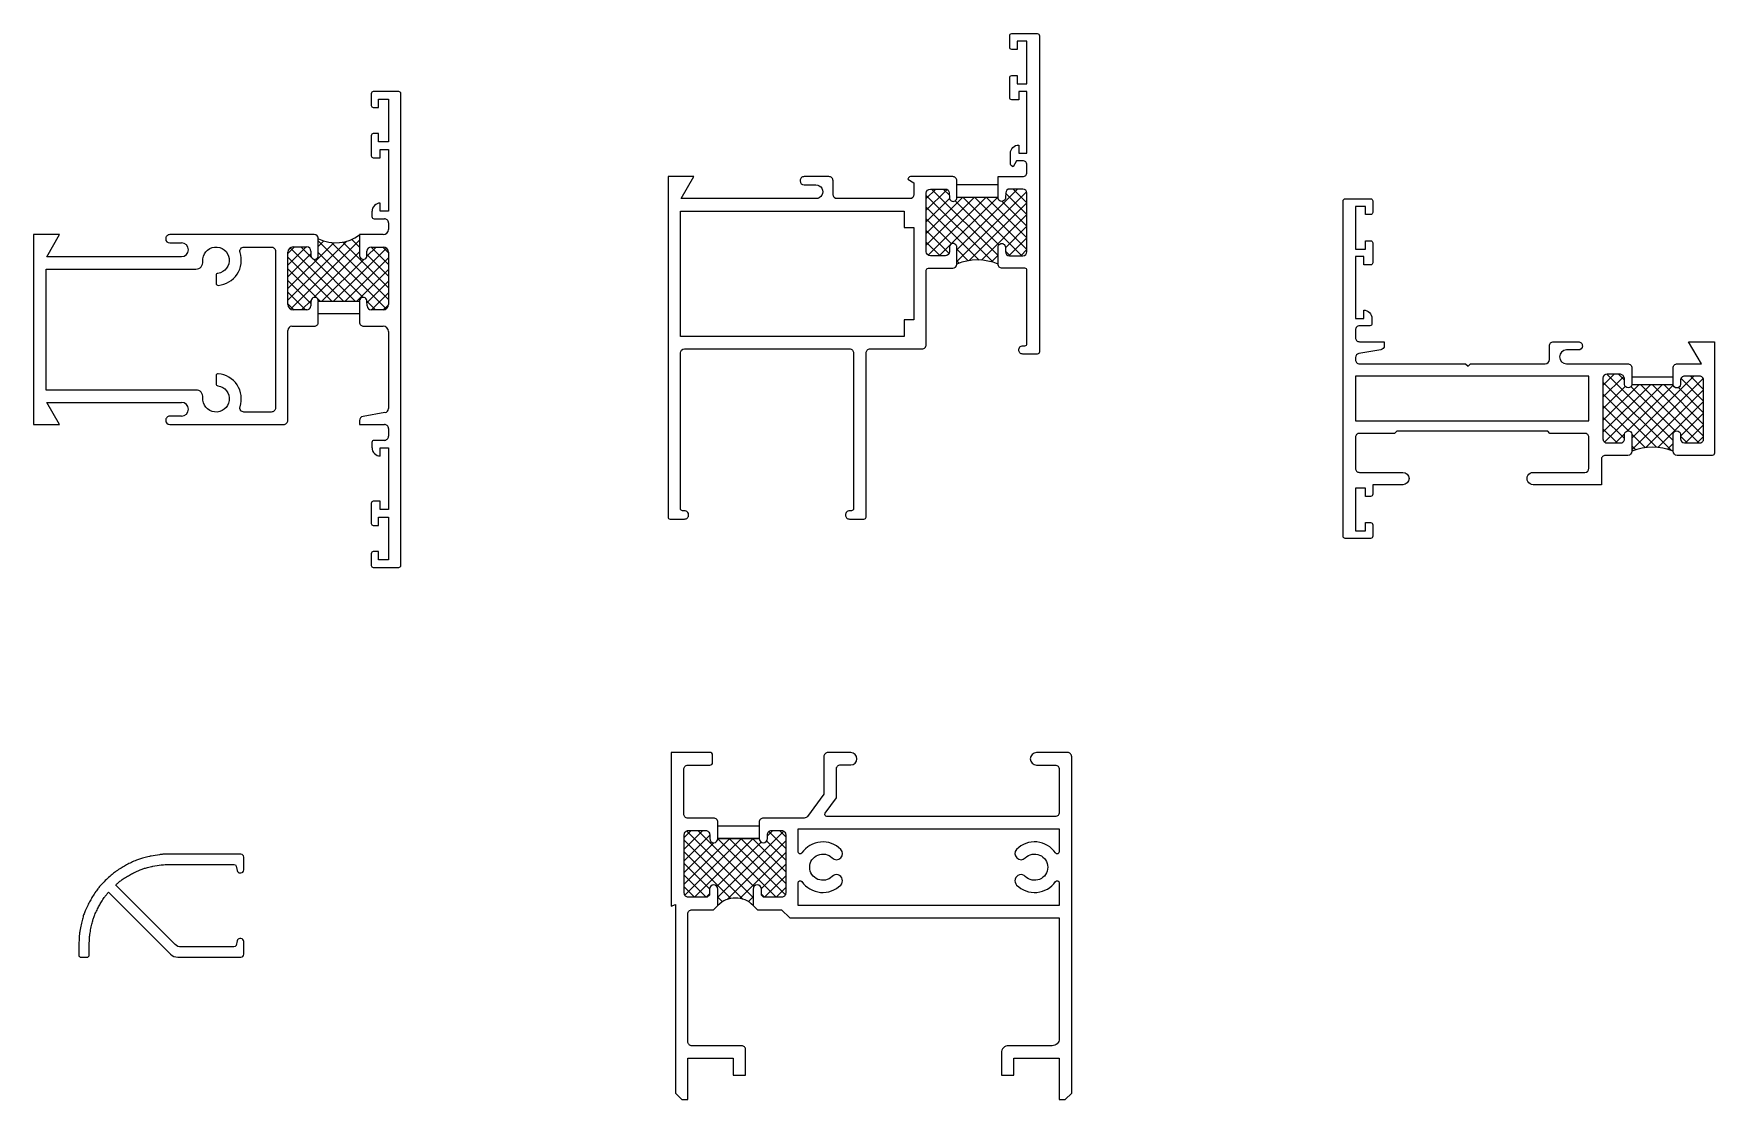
# Model space of a CAD drawing. Header units: millimetres. Extents: x 308 to 720, y 397 to 793.
# Drawn here: x 470.7 to 674.4, y 663.5 to 792.7 of the extents above; entities that cross this region are included whole.
import ezdxf

# ---------------------------------------------------------------- set-up
doc = ezdxf.new("R2010")
doc.units = ezdxf.units.MM
for name, color, linetype in [('FINE', 101, 'Continuous'), ('HATCH', 101, 'Continuous'), ('MED', 22, 'Continuous')]:
    doc.layers.add(name, color=color, linetype=linetype)
pattern_1 = [(45, (0, 0), (-0.707107, 0.707107), []), (135, (0, 0), (-0.707107, -0.707107), [])]

# ---------------------------------------------------------------- blocks, each defined once
blk = doc.blocks.new('FS802I')
at = {"layer": 'HATCH'}
h = blk.add_hatch(dxfattribs=at)
h.set_pattern_fill('ANSI37', color=256, scale=8, style=0)
h.set_pattern_definition(pattern_1)
edge = h.paths.add_edge_path()
edge.add_line((33.61, 9.51), (33.61, 8.95))
edge.add_arc((34.05, 8.95), 0.445, 179.9947, 360.0033)
edge.add_line((34.5, 8.95), (34.5, 11.01))
edge.add_arc((36.61, 15.25), 4.74, 243.59, 307.6101)
edge.add_line((39.5, 11.5), (39.5, 8.94))
edge.add_arc((39.95, 8.94), 0.445, 179.9973, 360.0052)
edge.add_line((40.39, 8.94), (40.39, 9.5))
edge.add_arc((40.89, 9.5), 0.5, 89.9975, 179.9917, ccw=False)
edge.add_line((40.89, 10), (42.36, 10))
edge.add_arc((42.36, 9.36), 0.64, 0, 89.9972, ccw=False)
edge.add_line((43, 9.36), (43, 3.03))
edge.add_arc((42.36, 3.03), 0.64, 270.0025, 360, ccw=False)
edge.add_line((42.36, 2.39), (40.91, 2.39))
edge.add_arc((40.91, 2.89), 0.5, 182.8979, 270.0025, ccw=False)
edge.add_line((40.41, 2.87), (40.39, 3.42))
edge.add_arc((39.94, 3.45), 0.445, 355.9034, 546.307)
edge.add_line((39.5, 3.4), (34.5, 3.4))
edge.add_arc((34.06, 3.45), 0.445, 353.693, 544.0966)
edge.add_line((33.61, 3.42), (33.59, 2.87))
edge.add_arc((33.09, 2.89), 0.5, 269.9975, 357.1021, ccw=False)
edge.add_line((33.09, 2.39), (31.44, 2.39))
edge.add_arc((31.44, 3.03), 0.64, 180.0007, 269.9975, ccw=False)
edge.add_line((30.8, 3.03), (30.8, 9.37))
edge.add_arc((31.44, 9.37), 0.64, 90.0025, 180.0007, ccw=False)
edge.add_line((31.44, 10.01), (33.11, 10.01))
edge.add_arc((33.11, 9.51), 0.5, 0.0083, 90.0025, ccw=False)
at = {"layer": 'FINE'}
for p, q in [((39.5, 3.4), (34.5, 3.4)), ((39.5, 1.9), (34.5, 1.9))]:
    blk.add_line(p, q, dxfattribs=at)
at = {"layer": 'HATCH', "linetype": 'Continuous'}
blk.add_arc((36.61, 15.25), 4.74, 243.59, 307.6101, dxfattribs=at)
at = {"layer": 'MED', "linetype": 'Continuous'}
for p, q in [((40.91, 28.58), (40.91, 27.17)), ((44.25, 28.83), (41.16, 28.83)), ((44.5, -28.58), (44.5, 28.58)), ((41.16, 26.92), (41.8, 26.92)), ((41.8, 26.92), (41.8, 27.91)), ((41.8, 27.91), (43, 27.91)), ((43, 27.91), (43, 22.73)), ((40.91, 23.49), (40.91, 21.07)), ((41.8, 23.74), (41.16, 23.74)), ((41.8, 22.73), (41.8, 23.74)), ((43, 22.73), (41.8, 22.73)), ((41.16, 20.82), (42, 20.82)), ((42, 20.82), (42, 21.83)), ((42, 21.83), (43, 21.83)), ((43, 21.83), (43, 14.33)), ((41, 14.34), (41, 13.68)), ((42, 14.33), (42, 15.33)), ((43, 14.33), (42, 14.33)), ((41.25, 13.43), (42.5, 13.43)), ((43, 12.93), (43, 12.14)), ((3.12, 11.5), (0, 11.5)), ((0, 11.5), (0, -11.5)), ((1.58, 8.83), (3.12, 11.5)), ((34, 11.51), (16.5, 11.5)), ((16.5, 10.5), (17.92, 10.5)), ((34.5, 8.95), (34.5, 11.01)), ((42.36, 11.5), (39.5, 11.5)), ((39.5, 11.5), (39.5, 8.94)), ((17.92, 8.83), (1.58, 8.83)), ((30.8, 3.03), (30.8, 9.37)), ((31.44, 10.01), (33.11, 10.01)), ((33.61, 9.51), (33.61, 8.95)), ((40.39, 8.94), (40.39, 9.5)), ((40.89, 10), (42.36, 10)), ((43, 9.36), (43, 3.03)), ((33.09, 2.39), (31.44, 2.39)), ((33.61, 3.42), (33.59, 2.87)), ((34.5, 0.9), (34.5, 3.39)), ((39.5, 3.39), (39.5, 0.9)), ((40.41, 2.87), (40.39, 3.42)), ((42.36, 2.39), (40.91, 2.39)), ((31.3, 0.4), (34, 0.4)), ((40, 0.4), (42.36, 0.4)), ((30.8, -11), (30.8, -0.1)), ((43, -0.24), (43, -9.58)), ((3.12, -11.5), (1.58, -8.83)), ((1.58, -8.83), (17.92, -8.83)), ((42.58, -10.07), (39.92, -10.53)), ((0, -11.5), (3.12, -11.5)), ((17.92, -10.5), (16.5, -10.5)), ((16.5, -11.5), (30.3, -11.5)), ((39.5, -11.02), (39.5, -11.5)), ((39.5, -11.5), (42.5, -11.5)), ((43, -12), (43, -12.93)), ((41, -13.68), (41, -14.34)), ((42.5, -13.43), (41.25, -13.43)), ((42, -15.33), (42, -14.33)), ((42, -14.33), (43, -14.33)), ((43, -14.33), (43, -21.83)), ((40.91, -21.07), (40.91, -23.49)), ((42, -20.82), (41.16, -20.82)), ((42, -21.83), (42, -20.82)), ((43, -21.83), (42, -21.83)), ((41.16, -23.74), (41.8, -23.74)), ((41.8, -23.74), (41.8, -22.73)), ((41.8, -22.73), (43, -22.73)), ((43, -22.73), (43, -27.91)), ((40.91, -27.17), (40.91, -28.58)), ((41.8, -26.92), (41.16, -26.92)), ((41.8, -27.91), (41.8, -26.92)), ((43, -27.91), (41.8, -27.91)), ((41.16, -28.83), (44.25, -28.83))]:
    blk.add_line(p, q, dxfattribs=at)
at = {"layer": 'MED'}
blk.add_lwpolyline([(28.8, -10), (25.49, -10, -0.509363), (25.02, -9.35, 0.481674), (22.37, -5.35, 0.440498), (22.1, -5.6), (22.1, -6.57, 0.375054), (22.32, -6.81, -2.345728), (20.51, -8.25, 0.442666), (19.67, -7.33), (1.5, -7.33), (1.5, 7.33), (19.67, 7.33, 0.44215), (20.51, 8.25, -2.345728), (22.32, 6.81, 0.375054), (22.1, 6.57), (22.1, 5.6, 0.440498), (22.37, 5.35, 0.481674), (25.02, 9.35, -0.509363), (25.49, 10), (28.8, 10, -0.414214), (29.3, 9.5), (29.3, -9.5, -0.414214)], format="xyb", close=True, dxfattribs=at)
at = {"layer": 'MED', "linetype": 'Continuous'}
for centre, radius, start, end in [((41.16, 28.58), 0.25, 90.0274, 179.9726), ((44.25, 28.58), 0.25, 359.9335, 90.0665), ((41.16, 27.17), 0.25, 180.0822, 269.9178), ((41.16, 23.49), 0.25, 90.0274, 179.9726), ((41.16, 21.07), 0.25, 180.0822, 269.9178), ((42, 14.33), 0.995, 89.7216, 179.9912), ((41.25, 13.68), 0.25, 180.0822, 269.9178), ((42.5, 12.93), 0.5, 359.9785, 90.0215), ((16.5, 11), 0.5, 89.9794, 180.0057), ((16.5, 11), 0.5, 180.0057, 269.9932), ((17.92, 9.67), 0.835, 270.0014, 89.9986), ((34, 11.01), 0.5, 0.0097, 89.9708), ((42.36, 12.14), 0.64, 270, 0), ((31.44, 9.37), 0.64, 90.0025, 180.0007), ((33.11, 9.51), 0.5, 0.0083, 90.0025), ((34.05, 8.95), 0.445, 179.9947, 0.0033), ((39.95, 8.94), 0.445, 179.9973, 0.0052), ((40.89, 9.5), 0.5, 89.9975, 179.9917), ((42.36, 9.36), 0.64, 0, 89.9972), ((31.44, 3.03), 0.64, 180.0007, 269.9975), ((33.09, 2.89), 0.5, 269.9975, 357.1021), ((34.06, 3.45), 0.445, 353.693, 184.0966), ((34.06, 3.45), 0.445, 352.8679, 353.693), ((39.94, 3.45), 0.445, 355.9034, 186.307), ((39.94, 3.45), 0.445, 186.307, 187.1321), ((40.91, 2.89), 0.5, 182.8979, 270.0025), ((42.36, 3.03), 0.64, 270.0025, 360), ((31.3, -0.1), 0.5, 90.0274, 179.9726), ((34, 0.9), 0.5, 269.9972, 0.0016), ((40, 0.9), 0.5, 179.9984, 270.0028), ((42.36, -0.24), 0.64, 0, 90), ((17.92, -9.66), 0.835, 270.0014, 89.9986), ((42.5, -9.58), 0.5, 279.7319, 359.5421), ((16.5, -11), 0.5, 89.9794, 180.0056), ((16.5, -11), 0.5, 180.0056, 269.9932), ((30.3, -11), 0.5, 269.9863, 0.0137), ((40, -11.02), 0.5, 99.7448, 179.9669), ((42.5, -12), 0.5, 359.9863, 90.0137), ((41.25, -13.68), 0.25, 90.0822, 179.9178), ((42.5, -12.93), 0.5, 269.9589, 0.0411), ((42, -14.33), 0.995, 180.0137, 270.2735), ((41.16, -21.07), 0.25, 90.043, 179.957), ((41.16, -23.49), 0.25, 179.9883, 270.0117), ((41.16, -27.17), 0.25, 90.043, 179.957), ((41.16, -28.58), 0.25, 179.9883, 270.0117), ((44.25, -28.58), 0.25, 269.9726, 0.0274)]:
    blk.add_arc(centre, radius, start, end, dxfattribs=at)
blk = doc.blocks.new('FS803I')
at = {"layer": 'HATCH'}
h = blk.add_hatch(dxfattribs=at)
h.set_pattern_fill('ANSI37', color=256, scale=8, style=0)
h.set_pattern_definition(pattern_1)
edge = h.paths.add_edge_path()
edge.add_line((-10.91, 19.52), (-10.89, 18.97))
edge.add_arc((-10.44, 18.94), 0.445, 175.9034, 366.307)
edge.add_line((-10, 18.99), (-5, 18.99))
edge.add_arc((-4.56, 18.94), 0.445, 173.693, 364.0966)
edge.add_line((-4.11, 18.97), (-4.08, 19.52))
edge.add_arc((-3.58, 19.5), 0.5, 89.9954, 177.1038, ccw=False)
edge.add_line((-3.58, 20), (-2, 20))
edge.add_arc((-2, 19.5), 0.5, 0, 89.9975, ccw=False)
edge.add_line((-1.5, 19.5), (-1.5, 12.4))
edge.add_arc((-2, 12.4), 0.5, -89.9975, 0, ccw=False)
edge.add_line((-2, 11.9), (-3.61, 11.9))
edge.add_arc((-3.61, 12.4), 0.5, 180.0083, 270.0025, ccw=False)
edge.add_line((-4.11, 12.4), (-4.11, 12.95))
edge.add_arc((-4.56, 12.95), 0.445, 359.9948, 540.0027)
edge.add_line((-5, 12.95), (-5, 10.9))
edge.add_arc((-7.5, 4.89), 6.51, 67.4557, 112.5775)
edge.add_line((-10, 10.9), (-10, 12.95))
edge.add_arc((-10.44, 12.95), 0.445, 359.9967, 540.0053)
edge.add_line((-10.89, 12.95), (-10.89, 12.4))
edge.add_arc((-11.39, 12.4), 0.5, 269.9975, 359.9917, ccw=False)
edge.add_line((-11.39, 11.9), (-13.2, 11.9))
edge.add_arc((-13.2, 12.4), 0.5, 180, 269.9975, ccw=False)
edge.add_line((-13.7, 12.4), (-13.7, 19.5))
edge.add_arc((-13.2, 19.5), 0.5, 90.0025, 180, ccw=False)
edge.add_line((-13.2, 20), (-11.41, 20))
edge.add_arc((-11.41, 19.5), 0.5, 2.8979, 90.0025, ccw=False)
at = {"layer": 'FINE'}
for p, q in [((-5, 20.49), (-10, 20.49)), ((-5, 18.99), (-10, 18.99))]:
    blk.add_line(p, q, dxfattribs=at)
at = {"layer": 'HATCH', "linetype": 'Continuous'}
blk.add_lwpolyline([(-5, 10.9, 0.199465), (-10, 10.9, 0.069133)], format="xyb", dxfattribs=at)
at = {"layer": 'MED', "linetype": 'Continuous'}
for points in [[(-2, 0, -0.414214), (-2.5, 0.5, -0.414214), (-2, 1), (-1.75, 1, 0.414214), (-1.5, 1.25), (-1.5, 10.15, 0.414214), (-1.75, 10.4), (-4.5, 10.4, -0.414215), (-5, 10.9), (-5, 12.95, -1.000069), (-4.11, 12.95), (-4.11, 12.4, 0.414184), (-3.61, 11.9), (-2, 11.9, 0.414201), (-1.5, 12.4), (-1.5, 19.5, 0.414201), (-2, 20), (-3.58, 20, 0.399508), (-4.08, 19.52), (-4.11, 18.97, -1.095175), (-5, 18.99), (-5, 21.5), (-2, 21.5, 0.414314), (-1.5, 22), (-1.5, 22.93, 0.414314), (-2, 23.43), (-2.75, 23.43), (-3.18, 22.68), (-3.38, 22.79, -0.268053), (-3.5, 23.01), (-3.5, 24.33, -0.415692), (-2.5, 25.33), (-2.5, 24.33), (-1.5, 24.33), (-1.5, 31.83), (-2.5, 31.83), (-2.5, 30.82), (-3.34, 30.82, -0.411596), (-3.59, 31.07), (-3.59, 33.49, -0.407903), (-3.34, 33.74), (-2.7, 33.74), (-2.7, 32.73), (-1.5, 32.73), (-1.5, 37.91), (-2.7, 37.91), (-2.7, 36.92), (-3.34, 36.92, -0.414214), (-3.59, 37.17), (-3.59, 38.58, -0.414214), (-3.34, 38.83), (-0.25, 38.83, -0.414214), (0, 38.58), (0, 0.25, -0.414214), (-0.25, 0)], [(-13.7, 1.13), (-13.7, 10.15, -0.414214), (-13.45, 10.4), (-10.5, 10.4, 0.408259), (-10, 10.9), (-10, 12.95, 1.000074), (-10.89, 12.95), (-10.89, 12.4, -0.414184), (-11.39, 11.9), (-13.2, 11.9, -0.414201), (-13.7, 12.4), (-13.7, 19.5, -0.414201), (-13.2, 20), (-11.41, 20, -0.399489), (-10.91, 19.52), (-10.89, 18.97, 1.095175), (-10, 18.99, 0.0036), (-10, 19), (-10, 21, 0.414236), (-10.5, 21.5), (-15.62, 21.5, 0.267973), (-15.84, 21.37), (-15.95, 21.18), (-15.2, 20.75), (-15.2, 19.33, -0.414154), (-15.7, 18.83), (-24.5, 18.83, -0.414114), (-25, 19.33), (-25, 21, 0.414268), (-25.5, 21.5), (-28.5, 21.5, 0.414248), (-29, 21, 0.414191), (-28.5, 20.5), (-27.08, 20.5, -1.000036), (-27.08, 18.83), (-43.42, 18.83), (-41.88, 21.5), (-45, 21.5), (-45, -19.76, 0.408368), (-44.75, -20), (-43, -20, 0.414214), (-42.5, -19.5, 0.414214), (-43, -19), (-43.24, -19, -0.419608), (-43.49, -18.75), (-43.5, 0.13), (-43.5, 0.13, -0.411275), (-43, 0.63), (-23.01, 0.63, -0.414952), (-22.51, 0.13), (-22.51, -18.75, -0.41702), (-22.76, -19), (-23, -19, 0.414214), (-23.5, -19.5, 0.414214), (-23, -20), (-21.25, -20, 0.414214), (-21, -19.75), (-21, 0.13, -0.414455), (-20.5, 0.63), (-14.2, 0.63, 0.414299)]]:
    blk.add_lwpolyline(points, format="xyb", close=True, dxfattribs=at)
at = {"layer": 'MED'}
blk.add_lwpolyline([(-16.4, 2.13), (-43.5, 2.13), (-43.5, 17.33), (-16.4, 17.33), (-16.4, 15.33), (-15.2, 15.33), (-15.2, 4.13), (-16.4, 4.13)], close=True, dxfattribs=at)
blk = doc.blocks.new('FS820I')
at = {"layer": 'HATCH'}
h = blk.add_hatch(dxfattribs=at)
h.set_pattern_fill('ANSI37', color=256, scale=8, style=0)
h.set_pattern_definition(pattern_1)
h.paths.add_polyline_path([(-13.65, -5.17, -0.927411), (-14.54, -5.17), (-14.54, -4.42, 0.271345), (-15.04, -3.92), (-16.65, -3.92, 0.4142), (-17.15, -4.42), (-17.15, -11.77, 0.414214), (-16.65, -12.27), (-15.04, -12.27, 0.41424), (-14.54, -11.77), (-14.54, -11.21, -0.94755), (-13.65, -11.21), (-13.65, -13.27, -0.000137), (-13.65, -13.27, -0.200374), (-8.65, -13.27), (-8.65, -11.21, -0.917957), (-7.76, -11.21), (-7.76, -11.77, 0.414208), (-7.26, -12.27), (-5.45, -12.27, 0.414225), (-4.95, -11.77), (-4.95, -4.67, 0.414224), (-5.45, -4.17), (-7.26, -4.17, 0.414254), (-7.76, -4.67), (-7.76, -5.17, -0.971935), (-8.65, -5.17)])
at = {"layer": 'FINE', "linetype": 'Continuous'}
for p, q in [((-8.65, -4.28), (-13.65, -4.28)), ((-13.65, -5.17), (-8.65, -5.17))]:
    blk.add_line(p, q, dxfattribs=at)
at = {"layer": 'HATCH', "linetype": 'Continuous'}
blk.add_arc((-11.15, -19.26), 6.49, 67.339, 112.661, dxfattribs=at)
at = {"layer": 'MED', "linetype": 'Continuous'}
for points in [[(-45.06, -22.17), (-45.06, -23.58, -0.413894), (-45.31, -23.83), (-48.4, -23.83, -0.414214), (-48.65, -23.58), (-48.65, 17.08, -0.414374), (-48.4, 17.33), (-45.31, 17.33, -0.414214), (-45.06, 17.08), (-45.06, 15.67, -0.413894), (-45.31, 15.42), (-45.95, 15.42), (-45.95, 16.41), (-47.15, 16.41), (-47.15, 11.23), (-45.95, 11.23), (-45.95, 12.24), (-45.31, 12.24, -0.414214), (-45.06, 11.99), (-45.06, 9.57, -0.413894), (-45.31, 9.32), (-46.15, 9.32), (-46.15, 10.33), (-47.15, 10.33), (-47.15, 2.83), (-46.15, 2.83), (-46.15, 3.83, -0.415612), (-45.15, 2.83), (-45.15, 2.18, -0.413894), (-45.4, 1.93), (-46.65, 1.93, 0.414374), (-47.15, 1.43), (-47.15, 0.5, 0.414214), (-46.65, 0), (-43.65, 0), (-43.65, -0.48, -0.365255), (-44.07, -0.97), (-46.74, -1.43, 0.365317), (-47.15, -1.92), (-47.15, -2.17, 0.414214), (-46.65, -2.67), (-33.8, -2.67), (-33.5, -2.97), (-33.2, -2.67), (-24.15, -2.67, 0.414174), (-23.65, -2.17), (-23.65, -0.5, -0.414254), (-23.15, 0), (-20.15, 0, -0.414305), (-19.65, -0.5, -0.414192), (-20.15, -1), (-21.57, -1, 0.999976), (-21.57, -2.67), (-14.15, -2.67, -0.414294), (-13.65, -3.17), (-13.65, -5.17, -0.927411), (-14.54, -5.17), (-14.54, -4.42, 0.271345), (-15.04, -3.92), (-16.65, -3.92, 0.4142), (-17.15, -4.42), (-17.15, -11.77, 0.414214), (-16.65, -12.27), (-15.04, -12.27, 0.41424), (-14.54, -11.77), (-14.54, -11.21, -0.94755), (-13.65, -11.21), (-13.65, -13.27, -0.413912), (-14.15, -13.77), (-16.85, -13.77, 0.414454), (-17.35, -14.27), (-17.35, -17.33), (-25.6, -17.33, -1.000053), (-25.6, -15.83), (-19.35, -15.83, 0.413974), (-18.85, -15.33), (-18.85, -11.6, 0.414294), (-19.35, -11.1), (-23.6, -11.1), (-23.85, -10.85), (-42.15, -10.85), (-42.4, -11.1), (-46.65, -11.1, 0.414374), (-47.15, -11.6), (-47.15, -15.33, 0.414214), (-46.65, -15.83), (-41.4, -15.83, -0.999947), (-41.4, -17.33), (-45.06, -17.33), (-45.06, -18.49, -0.413894), (-45.31, -18.74), (-45.95, -18.74), (-45.95, -17.73), (-47.15, -17.73), (-47.15, -22.91), (-45.95, -22.91), (-45.95, -21.92), (-45.31, -21.92, -0.414214)], [(-8.15, -2.67), (-5.23, -2.67), (-6.77, 0), (-3.65, 0), (-3.65, -13.52, -0.413734), (-3.9, -13.77), (-8.15, -13.77, -0.414148), (-8.65, -13.27), (-8.65, -11.21, -0.917957), (-7.76, -11.21), (-7.76, -11.77, 0.414208), (-7.26, -12.27), (-5.45, -12.27, 0.414225), (-4.95, -11.77), (-4.95, -4.67, 0.414224), (-5.45, -4.17), (-7.26, -4.17, 0.414271), (-7.76, -4.67), (-7.76, -5.17, -0.971935), (-8.65, -5.17), (-8.65, -3.17, -0.414214)]]:
    blk.add_lwpolyline(points, format="xyb", close=True, dxfattribs=at)
at = {"layer": 'MED'}
blk.add_lwpolyline([(-47.15, -9.6), (-18.85, -9.6), (-18.85, -4.17), (-47.15, -4.17)], close=True, dxfattribs=at)
blk = doc.blocks.new('VWA500')
at = {"layer": 'MED'}
blk.add_lwpolyline([(-13.02, 4.03, -0.014692), (-12.44, 4.3, -0.019048), (-12.02, 4.46, -0.016571), (-11.6, 4.58, -0.012363), (-10.98, 4.73, -0.009886), (-10.8, 4.77, -0.002323), (-9.82, 4.93, -0.025857), (-9.52, 4.96, -0.013997), (-8.79, 4.98), (-0.97, 4.98, -0.351524), (-0.73, 4.79), (-0.61, 4.25, 0.351524), (-0.27, 3.97), (-0.14, 3.97, 0.414214), (0.21, 4.32), (0.21, 5.89, 0.414214), (-0.14, 6.24), (-8.8, 6.24, 0.013997), (-9.59, 6.22, 0.025857), (-10.02, 6.17, 0.002323), (-11.01, 6, 0.009886), (-11.24, 5.96, 0.012363), (-11.92, 5.8, 0.016571), (-12.43, 5.65, 0.019048), (-12.94, 5.45, 0.014692), (-13.58, 5.16, 0.010404), (-14.13, 4.87, 0.010621), (-14.66, 4.56, 0.014917), (-15.25, 4.18, 0.019828), (-15.67, 3.87, 0.015593), (-16.04, 3.55, 0.009995), (-16.58, 3.03, 0.009995), (-17.1, 2.49, 0.015593), (-17.42, 2.12, 0.019828), (-17.73, 1.7, 0.014917), (-18.11, 1.11, 0.010621), (-18.42, 0.58, 0.010404), (-18.71, 0.03, 0.014692), (-19, -0.61, 0.019048), (-19.2, -1.12, 0.016571), (-19.35, -1.63, 0.012363), (-19.51, -2.31, 0.009886), (-19.66, -3.08, 0.017251), (-19.72, -3.53, 0.010926), (-19.73, -3.67, 0.001408), (-19.79, -4.75, 0.012863), (-19.8, -5.21, 0.007244), (-19.79, -6.01, 0.405752), (-19.54, -6.25), (-18.78, -6.25, 0.422967), (-18.53, -6, -0.007448), (-18.54, -5.21, -0.012863), (-18.53, -4.82, -0.001408), (-18.48, -3.74, -0.010926), (-18.47, -3.66, -0.017251), (-18.42, -3.3, -0.009886), (-18.28, -2.57, -0.012363), (-18.13, -1.95, -0.016571), (-18.01, -1.53, -0.019048), (-17.85, -1.11, -0.014692), (-17.58, -0.53, -0.010404), (-17.32, -0.02, -0.010621), (-17.04, 0.46, -0.014917), (-16.7, 0.99, -0.019828), (-16.44, 1.33, -0.015079), (-16.19, 1.62), (-8.69, -5.87, 0.188462), (-7.78, -6.25), (-0.14, -6.25, 0.414214), (0.21, -5.9), (0.21, -4.34, 0.414214), (-0.14, -3.99), (-0.27, -3.99, 0.351524), (-0.61, -4.26), (-0.73, -4.82, -0.355041), (-0.98, -5), (-7.4, -5, -0.206956), (-8.1, -4.72), (-15.32, 2.5, -0.002621), (-15.18, 2.63, -0.015593), (-14.88, 2.89, -0.019828), (-14.54, 3.15, -0.014917), (-14.01, 3.49, -0.010621), (-13.53, 3.77, -0.010404)], format="xyb", close=True, dxfattribs=at)
blk = doc.blocks.new('VWA509I')
at = {"layer": 'HATCH'}
h = blk.add_hatch(dxfattribs=at)
h.set_pattern_fill('ANSI37', color=256, scale=8, style=0)
h.set_pattern_definition(pattern_1)
h.paths.add_polyline_path([(5.63, -10.45, -0.997172), (4.64, -10.45), (4.64, -9.96, 0.414214), (4.14, -9.46), (2.06, -9.46, 0.414214), (1.56, -9.96), (1.56, -17.05, 0.414214), (2.06, -17.55), (4.35, -17.55), (4.62, -17.28), (4.62, -16.56, -1), (5.63, -16.56), (5.63, -18.54, -0.415856), (9.9, -18.54), (9.9, -16.56, -1), (10.91, -16.56), (10.91, -17.28), (11.18, -17.55), (13.35, -17.55, 0.414214), (13.85, -17.05), (13.85, -9.96, 0.414214), (13.35, -9.46), (12.13, -9.46, 0.414214), (11.63, -9.96), (11.63, -10.45, -0.997172), (10.64, -10.45)])
at = {"layer": 'FINE'}
for p, q in [((10.63, -8.95), (5.63, -8.95)), ((10.63, -10.45), (5.63, -10.45)), ((5.63, -10.45), (10.64, -10.45))]:
    blk.add_line(p, q, dxfattribs=at)
at = {"layer": 'HATCH'}
blk.add_arc((7.77, -20.66), 3.01, 44.8394, 135.1606, dxfattribs=at)
at = {"layer": 'MED'}
for points in [[(5.12, -19.06), (5.63, -18.54), (5.63, -16.56, 1), (4.62, -16.56), (4.62, -17.28), (4.35, -17.55), (2.06, -17.55, -0.414214), (1.56, -17.05), (1.56, -9.96, -0.414214), (2.06, -9.46), (4.14, -9.46, -0.414214), (4.64, -9.96), (4.64, -10.45, 1), (5.63, -10.45), (5.63, -8.46, 0.414214), (5.13, -7.96), (1.99, -7.96, -0.414214), (1.49, -7.46), (1.49, -2.05, -0.414214), (1.99, -1.55), (4.65, -1.55, 0.414214), (5, -1.2), (5, -0.35, 0.414214), (4.65, 0), (-0.01, 0), (-0.01, -18.65), (0.48, -18.45), (0.48, -41.31), (1.25, -42.05), (1.99, -42.05), (1.99, -37.06), (7.49, -37.06), (7.49, -39.13), (9, -39.13), (9, -36.05, 0.414214), (8.5, -35.55), (2.49, -35.55, -0.414214), (1.99, -35.05), (1.99, -19.56, -0.414214), (2.49, -19.06)], [(44.24, -1.53), (46.5, -1.53, -0.414214), (47, -2.03), (47, -7.28, -0.414214), (46.5, -7.78), (18.85, -7.78, -0.610019), (18.65, -7.38), (19.99, -5.5), (19.99, -2.01, -0.414214), (20.49, -1.51), (21.74, -1.51, 1), (21.74, -0.02), (18.98, -0.02, 0.414214), (18.48, -0.52), (18.48, -5.04), (16.5, -7.75, -0.239191), (16.09, -7.96), (11.14, -7.96, 0.414214), (10.64, -8.46), (10.64, -10.45, 1), (11.63, -10.45), (11.63, -9.96, -0.414214), (12.13, -9.46), (13.35, -9.46, -0.414214), (13.85, -9.96), (13.85, -17.05, -0.414214), (13.35, -17.55), (11.18, -17.55), (10.91, -17.28), (10.91, -16.56, 1), (9.9, -16.56), (9.9, -18.54), (10.42, -19.06), (13.36, -19.06), (14.35, -20.05), (47, -20.05), (47, -34.7, -0.414214), (46.15, -35.55), (40.84, -35.55, 0.414214), (39.99, -36.4), (39.99, -39.13), (41.5, -39.13), (41.5, -37.06), (47, -37.06), (47, -42.05), (47.74, -42.05), (48.51, -41.28), (48.51, -0.52, 0.414214), (48.01, -0.02), (44.24, -0.02, 1), (44.24, -1.53)], [(15.36, -18.54), (15.36, -15.79, -0.737125), (15.82, -15.64, 0.470814), (20.52, -16.07, 1), (19.48, -15.03, -2.430243), (19.48, -12.79, 1), (20.52, -11.75, 0.470814), (15.82, -12.18, -0.737125), (15.36, -12.04), (15.36, -9.28), (47, -9.28), (47, -12.04, -0.737125), (46.55, -12.18, 0.470814), (41.84, -11.75, 1), (42.89, -12.79, -2.430243), (42.89, -15.03, 1), (41.84, -16.07, 0.470814), (46.55, -15.64, -0.737125), (47, -15.79), (47, -18.54)]]:
    blk.add_lwpolyline(points, format="xyb", close=True, dxfattribs=at)

msp = doc.modelspace()

# ---------------------------------------------------------------- block references
for name, p in [('FS803I', (592.63, 753.84)), ('FS802I', (470.75, 756.81)), ('FS820I', (678.09, 755.33)), ('VWA509I', (548.04, 705.56)), ('VWA500', (496.01, 686.99))]:
    msp.add_blockref(name, p)

doc.saveas('drawing.dxf')
